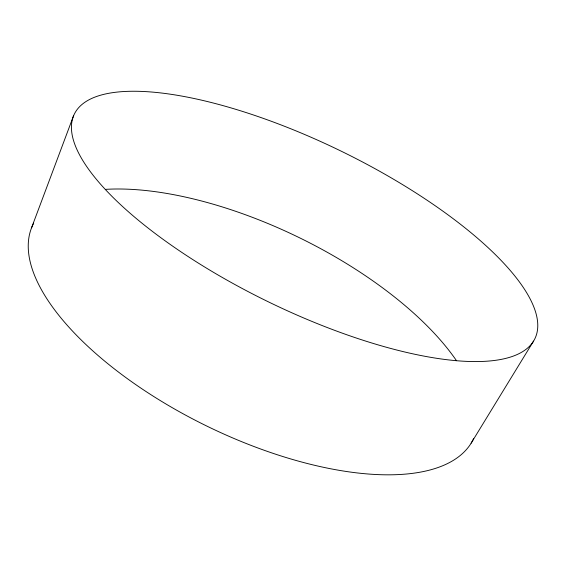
<?xml version="1.0" encoding="UTF-8"?>
<svg xmlns="http://www.w3.org/2000/svg" width="566" height="566" viewBox="0 0 566 566"><rect width="100%" height="100%" fill="white"/><g stroke="black" fill="none" stroke-linecap="round" stroke-linejoin="round"><path stroke-width="0.85" d="M31.562 227.801L73.495 115.952M471.131 443.185L533.547 341.128A256.207 83.676 26 0 0 228.395 107.144A256.207 83.676 26 0 0 151.844 230.963A256.207 83.676 26 0 0 533.547 341.128M473.572 438.671A244.929 104.936 26 0 1 206.208 425.773A244.929 104.936 26 0 1 33.705 223.145M105.644 189.355A244.929 104.936 26 0 1 456.514 360.719"/></g></svg>
